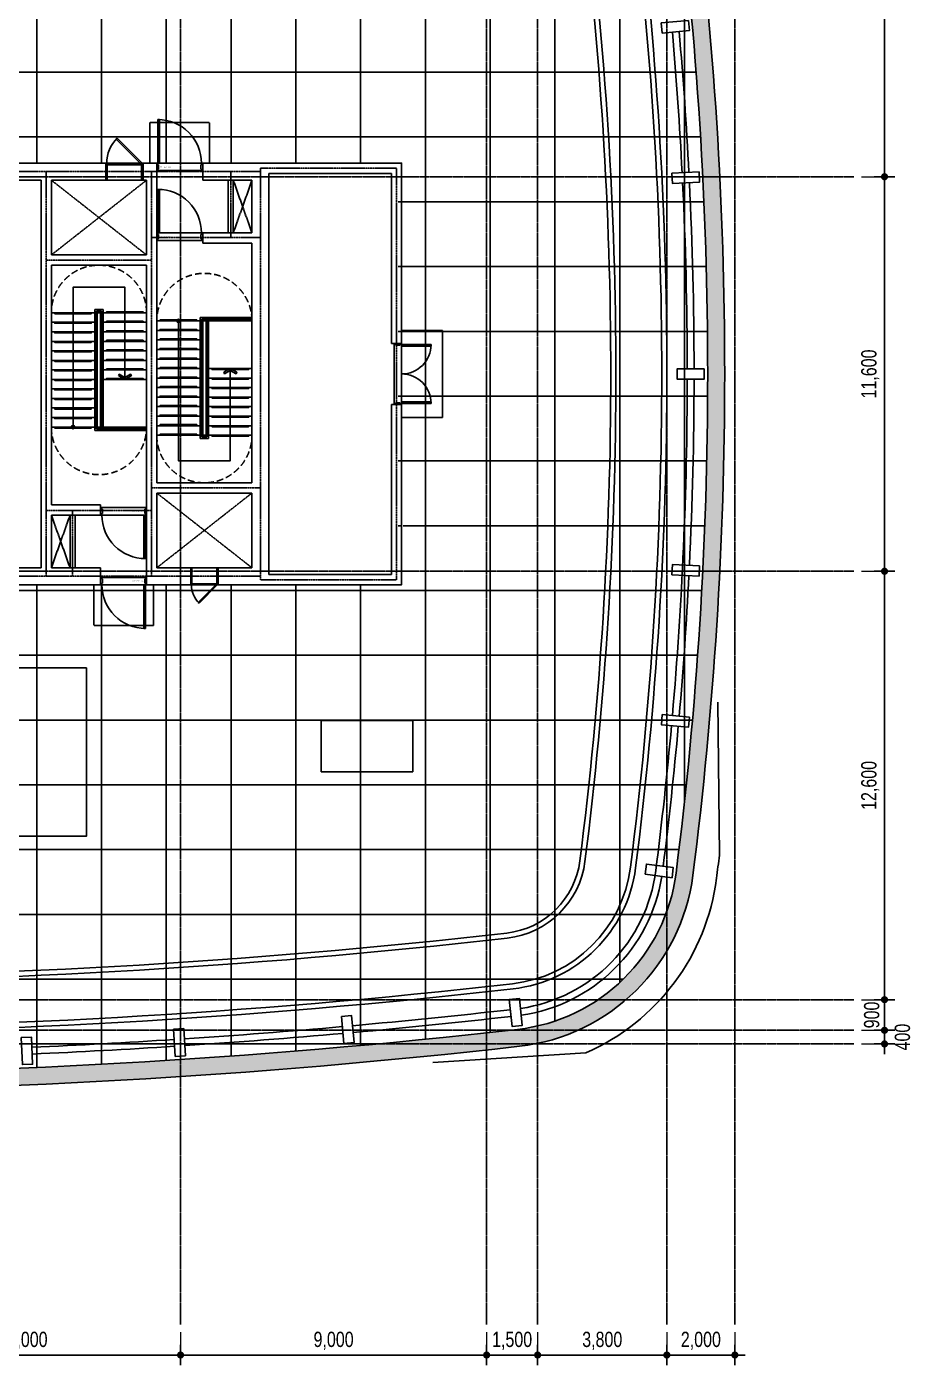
# Model space of a CAD drawing. Header units: millimetres. Extents: x -179076 to 119312, y -18667 to 180141.
# Drawn here: x -53836 to -27857, y 117841 to 157202 of the extents above; entities that cross this region are included whole.
import ezdxf
from ezdxf.enums import TextEntityAlignment as Align

# ---------------------------------------------------------------- set-up
doc = ezdxf.new("R2010")
doc.units = ezdxf.units.MM
for name, pattern in [('X-CORE_PH$0$CEN', [62, 60, -1, 0, -1]), ('X-CORE_PH$0$CENTER2', [1.125, 0.75, -0.125, 0.125, -0.125]), ('X-CORE_PH$0$DASHED', [3, 2, -1]), ('X-CORE_PH$0$HID', [1.5, 1, -0.5]), ('X-CORE_PH$0$HIDDEN', [9.525, 6.35, -3.175]), ('X-GRID_5~ROOF$0$CENTER2', [1.125, 0.75, -0.125, 0.125, -0.125])]:
    doc.linetypes.add(name, pattern=pattern)
doc.layers.get('0').update_dxf_attribs({"lineweight": 20})
doc.layers.get('Defpoints').update_dxf_attribs({"color": 151, "lineweight": 9})
for name, color, linetype in [('A-DIM1', 7, 'Continuous'), ('X-CORE_PH$0$A-CEN2', 8, 'X-CORE_PH$0$CENTER2'), ('X-CORE_PH$0$A-CON', 2, 'Continuous'), ('X-CORE_PH$0$A-DOOR', 4, 'Continuous'), ('X-CORE_PH$0$A-DOORF', 9, 'Continuous'), ('X-CORE_PH$0$A-ELE4', 8, 'Continuous'), ('X-CORE_PH$0$A-HID1', 7, 'X-CORE_PH$0$HID'), ('X-CORE_PH$0$A-HR', 6, 'Continuous'), ('X-CORE_PH$0$A-OPEN1', 1, 'X-CORE_PH$0$CEN'), ('X-CORE_PH$0$A-OPEN2', 9, 'X-CORE_PH$0$DASHED'), ('X-CORE_PH$0$A-STR', 4, 'Continuous'), ('X-CORE_PH$0$A-SYM', 7, 'Continuous'), ('X-CORE_PH$0$A-WALD', 7, 'Continuous'), ('X-EXT_PH$0$A-254', 254, 'Continuous'), ('X-EXT_PH$0$A-ELE1', 2, 'Continuous'), ('X-EXT_PH$0$A-ELE2', 3, 'Continuous'), ('X-EXT_PH$0$A-ELE3', 4, 'Continuous'), ('X-EXT_PH$0$A-ELE4', 8, 'Continuous'), ('X-EXT_PH$0$A-ELES', 252, 'Continuous'), ('X-EXT_PH$0$A-PAT', 251, 'Continuous'), ('X-EXT_PH$0$A-STL', 6, 'Continuous'), ('X-GRID_5~ROOF$0$A-CEN1', 1, 'X-GRID_5~ROOF$0$CENTER2')]:
    doc.layers.add(name, color=color, linetype=linetype)
doc.styles.add('Hrtext', font='', dxfattribs={"width": 0.8})
doc.styles.add('X-CORE_PH$0$X-PLAN$0$Standard', font='')
doc.styles.get('Hrtext').set_extended_font_data('Dotum')
doc.styles.get('X-CORE_PH$0$X-PLAN$0$Standard').set_extended_font_data('DotumChe')
doc.dimstyles.new('HEERIM(Ext)', dxfattribs={"dimtxt": 3, "dimasz": 1, "dimexe": 2, "dimexo": 1.5, "dimgap": 1, "dimtad": 1, "dimdec": 0, "dimzin": 0, "dimdsep": 46, "dimlunit": 6, "dimtxsty": 'Hrtext', "dimblk": 'dotdim1', "dimcen": 1, "dimdle": 2, "dimclrd": 256, "dimclre": 256, "dimclrt": 3, "dimadec": 0, "dimazin": 0, "dimtfac": 1, "dimtdec": 0, "dimtix": 1, "dimtmove": 2, "dimatfit": 3, "dimldrblk": 'dotdim1', "dimfxl": 2, "dimtolj": 1, "dimtzin": 0, "dimlwd": -1, "dimarcsym": 0})

# ---------------------------------------------------------------- blocks, each defined once
blk = doc.blocks.new('X-CORE_PH$0$SD-1350-220')
at = {"layer": 'X-CORE_PH$0$A-DOOR'}
for points in [[(35, 25), (80, 25), (80, 1305), (35, 1305)], [(0, -195), (35, -195), (35, -145), (50, -145), (50, -25), (35, -25), (35, 25), (0, 25)], [(1350, -195), (1315, -195), (1315, -145), (1300, -145), (1300, -25), (1315, -25), (1315, 25), (1350, 25)]]:
    blk.add_lwpolyline(points, close=True, dxfattribs=at)
at = {"layer": 'X-CORE_PH$0$A-DOORF'}
blk.add_arc((35, 25), 1280, 359.9893, 90, dxfattribs=at)
at = {"layer": 'X-CORE_PH$0$A-ELE4'}
for p, q in [((35, 25), (1315, 25)), ((35, -195), (1315, -195))]:
    blk.add_line(p, q, dxfattribs=at)
at = {"layer": 'Defpoints', "linetype": 'Continuous', "style": 'X-CORE_PH$0$X-PLAN$0$Standard', "text_generation_flag": 6}
blk.add_text('SD-1350-220', height=37.5, rotation=180, dxfattribs=at).set_placement((251, -91), align=Align.MIDDLE)
blk = doc.blocks.new('*U316')
at = {"layer": 'X-CORE_PH$0$A-DOOR', "color": 8}
for p, q in [((1067, 0), (30, 0)), ((45, -45), (1052, -45)), ((1052, -499), (45, -499))]:
    blk.add_line(p, q, dxfattribs=at)
at = {"layer": 'X-CORE_PH$0$A-DOOR'}
for points in [[(763, 733), (30, 0), (58, -28), (792, 705)], [(2, -15), (2, -15), (2, -15), (0, -15), (0, 0), (30, 0), (30, -45), (45, -45), (45, -499), (0, -499), (0, -484), (2, -484), (2, -484), (2, -484), (2, -497), (43, -497), (43, -47), (28, -47), (28, -2), (2, -2)], [(1095, -15), (1095, -15), (1095, -15), (1097, -15), (1097, 0), (1067, 0), (1067, -45), (1052, -45), (1052, -499), (1097, -499), (1097, -484), (1095, -484), (1095, -484), (1095, -484), (1095, -497), (1054, -497), (1054, -47), (1069, -47), (1069, -2), (1095, -2)]]:
    blk.add_lwpolyline(points, close=True, dxfattribs=at)
at = {"layer": 'X-CORE_PH$0$A-DOOR', "color": 8}
for points in [[(20, -497), (2, -497), (2, -2), (20, -2), (20, -3), (3, -3), (3, -495), (20, -495)], [(1077, -497), (1095, -497), (1095, -2), (1077, -2), (1077, -3), (1094, -3), (1094, -495), (1077, -495)]]:
    blk.add_lwpolyline(points, close=True, dxfattribs=at)
blk.add_arc((30, 0), 1037, 0, 45, dxfattribs=at)
blk = doc.blocks.new('*U317')
at = {"layer": 'X-CORE_PH$0$A-DOOR', "color": 8}
for p, q in [((1067, 0), (30, 0)), ((45, -45), (1052, -45)), ((1052, -684), (45, -684))]:
    blk.add_line(p, q, dxfattribs=at)
at = {"layer": 'X-CORE_PH$0$A-DOOR'}
for points in [[(763, 733), (30, 0), (58, -28), (792, 705)], [(2, -15), (2, -15), (2, -15), (0, -15), (0, 0), (30, 0), (30, -45), (45, -45), (45, -684), (0, -684), (0, -669), (2, -669), (2, -669), (2, -669), (2, -682), (43, -682), (43, -47), (28, -47), (28, -2), (2, -2)], [(1095, -15), (1095, -15), (1095, -15), (1097, -15), (1097, 0), (1067, 0), (1067, -45), (1052, -45), (1052, -684), (1097, -684), (1097, -669), (1095, -669), (1095, -669), (1095, -669), (1095, -682), (1054, -682), (1054, -47), (1069, -47), (1069, -2), (1095, -2)]]:
    blk.add_lwpolyline(points, close=True, dxfattribs=at)
at = {"layer": 'X-CORE_PH$0$A-DOOR', "color": 8}
for points in [[(20, -682), (2, -682), (2, -2), (20, -2), (20, -3), (3, -3), (3, -680), (20, -680)], [(1077, -682), (1095, -682), (1095, -2), (1077, -2), (1077, -3), (1094, -3), (1094, -680), (1077, -680)]]:
    blk.add_lwpolyline(points, close=True, dxfattribs=at)
blk.add_arc((30, 0), 1037, 0, 45, dxfattribs=at)
blk = doc.blocks.new('X-CORE_PH$0$DOOR_DOUBLE-1')
at = {"layer": 'X-CORE_PH$0$A-DOOR'}
for points in [[(-865, 220), (-820, 220), (-820, 1085), (-865, 1085)], [(865, 220), (820, 220), (820, 1085), (865, 1085)], [(-900, 0), (-865, 0), (-865, 50), (-850, 50), (-850, 170), (-865, 170), (-865, 220), (-900, 220)], [(900, 0), (865, 0), (865, 50), (850, 50), (850, 170), (865, 170), (865, 220), (900, 220)]]:
    blk.add_lwpolyline(points, close=True, dxfattribs=at)
at = {"layer": 'X-CORE_PH$0$A-DOORF'}
for centre, start, end in [((-865, 220), 359.9893, 90.0107), ((865, 220), 89.9893, 180.0107)]:
    blk.add_arc(centre, 865, start, end, dxfattribs=at)
at = {"layer": 'X-CORE_PH$0$A-ELE4'}
for p, q in [((-865, 220), (865, 220)), ((-865, 0), (865, 0))]:
    blk.add_line(p, q, dxfattribs=at)
blk = doc.blocks.new('dotdim1')
at = {"layer": 'A-DIM1'}
for p, q in [((-2, 0), (2, 0)), ((0, 2), (0, -2))]:
    blk.add_line(p, q, dxfattribs=at)
at = {"layer": 'A-DIM1', "const_width": 0.7}
blk.add_lwpolyline([(0.35, 0, 1), (-0.35, 0, 1)], format="xyb", close=True, dxfattribs=at)
blk = doc.blocks.new('*D303')
at = {"layer": 'A-DIM1', "lineweight": -2, "transparency": 16777216}
for p, q in [((57725, -25200), (58700, -25200)), ((57725, -37800), (58700, -37800))]:
    blk.add_line(p, q, dxfattribs=at)
at = {"layer": 'A-DIM1', "transparency": 16777216}
blk.add_line((58400, -37650), (58400, -25350), dxfattribs=at)
at = {"layer": 'Defpoints', "color": 0, "transparency": 16777216}
for p in [(57500, -25200), (58400, -25200), (57500, -37800)]:
    blk.add_point(p, dxfattribs=at)
at = {"layer": 'A-DIM1', "transparency": 16777216, "xscale": 150, "yscale": 150, "zscale": 150}
for p, rotation in [((58400, -25200), 90), ((58400, -37800), 270)]:
    blk.add_blockref('dotdim1', p, dxfattribs=dict(at, rotation=rotation))
at = {"layer": 'A-DIM1', "color": 3, "transparency": 16777216, "insert": (57981, -31500), "char_height": 450, "attachment_point": 5, "rotation": 90, "style": 'Hrtext'}
blk.add_mtext('\\A1;12,600', dxfattribs=at)
blk = doc.blocks.new('*D304')
at = {"layer": 'A-DIM1', "lineweight": -2, "transparency": 16777216}
for p, q in [((57725, -13600), (58700, -13600)), ((57725, -25200), (58700, -25200))]:
    blk.add_line(p, q, dxfattribs=at)
at = {"layer": 'A-DIM1', "transparency": 16777216}
blk.add_line((58400, -25050), (58400, -13750), dxfattribs=at)
at = {"layer": 'Defpoints', "color": 0, "transparency": 16777216}
for p in [(57500, -13600), (58400, -13600), (57500, -25200)]:
    blk.add_point(p, dxfattribs=at)
at = {"layer": 'A-DIM1', "transparency": 16777216, "xscale": 150, "yscale": 150, "zscale": 150}
for p, rotation in [((58400, -13600), 90), ((58400, -25200), 270)]:
    blk.add_blockref('dotdim1', p, dxfattribs=dict(at, rotation=rotation))
at = {"layer": 'A-DIM1', "color": 3, "transparency": 16777216, "insert": (57981, -19400), "char_height": 450, "attachment_point": 5, "rotation": 90, "style": 'Hrtext'}
blk.add_mtext('\\A1;11,600', dxfattribs=at)
blk = doc.blocks.new('*D305')
at = {"layer": 'A-DIM1', "lineweight": -2, "transparency": 16777216}
for p, q in [((57725, -1000), (58700, -1000)), ((57725, -13600), (58700, -13600))]:
    blk.add_line(p, q, dxfattribs=at)
at = {"layer": 'A-DIM1', "transparency": 16777216}
blk.add_line((58400, -13450), (58400, -1150), dxfattribs=at)
at = {"layer": 'Defpoints', "color": 0, "transparency": 16777216}
for p in [(57500, -1000), (58400, -1000), (57500, -13600)]:
    blk.add_point(p, dxfattribs=at)
at = {"layer": 'A-DIM1', "transparency": 16777216, "xscale": 150, "yscale": 150, "zscale": 150}
for p, rotation in [((58400, -1000), 90), ((58400, -13600), 270)]:
    blk.add_blockref('dotdim1', p, dxfattribs=dict(at, rotation=rotation))
at = {"layer": 'A-DIM1', "color": 3, "transparency": 16777216, "insert": (57981, -7300), "char_height": 450, "attachment_point": 5, "rotation": 90, "style": 'Hrtext'}
blk.add_mtext('\\A1;12,600', dxfattribs=at)
blk = doc.blocks.new('*D289')
at = {"layer": 'A-DIM1', "lineweight": -2, "transparency": 16777216}
for p, q in [((28700, -47575), (28700, -48550)), ((37700, -47575), (37700, -48550))]:
    blk.add_line(p, q, dxfattribs=at)
at = {"layer": 'A-DIM1', "transparency": 16777216}
blk.add_line((28850, -48250), (37550, -48250), dxfattribs=at)
at = {"layer": 'Defpoints', "color": 0, "transparency": 16777216}
for p in [(28700, -47350), (37700, -47350), (37700, -48250)]:
    blk.add_point(p, dxfattribs=at)
at = {"layer": 'A-DIM1', "transparency": 16777216, "xscale": 150, "yscale": 150, "zscale": 150, "rotation": 180}
blk.add_blockref('dotdim1', (28700, -48250), dxfattribs=at)
at = {"layer": 'A-DIM1', "transparency": 16777216, "xscale": 150, "yscale": 150, "zscale": 150}
blk.add_blockref('dotdim1', (37700, -48250), dxfattribs=at)
at = {"layer": 'A-DIM1', "color": 3, "transparency": 16777216, "insert": (33200, -47831), "char_height": 450, "attachment_point": 5, "style": 'Hrtext'}
blk.add_mtext('\\A1;9,000', dxfattribs=at)
blk = doc.blocks.new('*D290')
at = {"layer": 'A-DIM1', "lineweight": -2, "transparency": 16777216}
for p, q in [((37700, -47575), (37700, -48550)), ((46700, -47575), (46700, -48550))]:
    blk.add_line(p, q, dxfattribs=at)
at = {"layer": 'A-DIM1', "transparency": 16777216}
blk.add_line((37850, -48250), (46550, -48250), dxfattribs=at)
at = {"layer": 'Defpoints', "color": 0, "transparency": 16777216}
for p in [(37700, -47350), (46700, -47350), (46700, -48250)]:
    blk.add_point(p, dxfattribs=at)
at = {"layer": 'A-DIM1', "transparency": 16777216, "xscale": 150, "yscale": 150, "zscale": 150, "rotation": 180}
blk.add_blockref('dotdim1', (37700, -48250), dxfattribs=at)
at = {"layer": 'A-DIM1', "transparency": 16777216, "xscale": 150, "yscale": 150, "zscale": 150}
blk.add_blockref('dotdim1', (46700, -48250), dxfattribs=at)
at = {"layer": 'A-DIM1', "color": 3, "transparency": 16777216, "insert": (42200, -47831), "char_height": 450, "attachment_point": 5, "style": 'Hrtext'}
blk.add_mtext('\\A1;9,000', dxfattribs=at)
blk = doc.blocks.new('*D291')
at = {"layer": 'A-DIM1', "lineweight": -2, "transparency": 16777216}
for p, q in [((46700, -47575), (46700, -48550)), ((48200, -47575), (48200, -48550))]:
    blk.add_line(p, q, dxfattribs=at)
at = {"layer": 'A-DIM1', "transparency": 16777216}
for p, q in [((46550, -48250), (46400, -48250)), ((46700, -48250), (48200, -48250)), ((48350, -48250), (48500, -48250))]:
    blk.add_line(p, q, dxfattribs=at)
at = {"layer": 'Defpoints', "color": 0, "transparency": 16777216}
for p in [(46700, -47350), (48200, -47350), (48200, -48250)]:
    blk.add_point(p, dxfattribs=at)
at = {"layer": 'A-DIM1', "transparency": 16777216, "xscale": 150, "yscale": 150, "zscale": 150}
blk.add_blockref('dotdim1', (46700, -48250), dxfattribs=at)
at = {"layer": 'A-DIM1', "transparency": 16777216, "xscale": 150, "yscale": 150, "zscale": 150, "rotation": 180}
blk.add_blockref('dotdim1', (48200, -48250), dxfattribs=at)
at = {"layer": 'A-DIM1', "color": 3, "transparency": 16777216, "insert": (47450, -47831), "char_height": 450, "attachment_point": 5, "style": 'Hrtext'}
blk.add_mtext('\\A1;1,500', dxfattribs=at)
blk = doc.blocks.new('*D292')
at = {"layer": 'A-DIM1', "lineweight": -2, "transparency": 16777216}
for p, q in [((48200, -47575), (48200, -48550)), ((52000, -47575), (52000, -48550))]:
    blk.add_line(p, q, dxfattribs=at)
at = {"layer": 'A-DIM1', "transparency": 16777216}
blk.add_line((48350, -48250), (51850, -48250), dxfattribs=at)
at = {"layer": 'Defpoints', "color": 0, "transparency": 16777216}
for p in [(48200, -47350), (52000, -47350), (52000, -48250)]:
    blk.add_point(p, dxfattribs=at)
at = {"layer": 'A-DIM1', "transparency": 16777216, "xscale": 150, "yscale": 150, "zscale": 150, "rotation": 180}
blk.add_blockref('dotdim1', (48200, -48250), dxfattribs=at)
at = {"layer": 'A-DIM1', "transparency": 16777216, "xscale": 150, "yscale": 150, "zscale": 150}
blk.add_blockref('dotdim1', (52000, -48250), dxfattribs=at)
at = {"layer": 'A-DIM1', "color": 3, "transparency": 16777216, "insert": (50100, -47831), "char_height": 450, "attachment_point": 5, "style": 'Hrtext'}
blk.add_mtext('\\A1;3,800', dxfattribs=at)
blk = doc.blocks.new('*D293')
at = {"layer": 'A-DIM1', "lineweight": -2, "transparency": 16777216}
for p, q in [((52000, -47575), (52000, -48550)), ((54000, -47575), (54000, -48550))]:
    blk.add_line(p, q, dxfattribs=at)
at = {"layer": 'A-DIM1', "transparency": 16777216}
blk.add_line((52150, -48250), (53850, -48250), dxfattribs=at)
at = {"layer": 'Defpoints', "color": 0, "transparency": 16777216}
for p in [(52000, -47350), (54000, -47350), (54000, -48250)]:
    blk.add_point(p, dxfattribs=at)
at = {"layer": 'A-DIM1', "transparency": 16777216, "xscale": 150, "yscale": 150, "zscale": 150, "rotation": 180}
blk.add_blockref('dotdim1', (52000, -48250), dxfattribs=at)
at = {"layer": 'A-DIM1', "transparency": 16777216, "xscale": 150, "yscale": 150, "zscale": 150}
blk.add_blockref('dotdim1', (54000, -48250), dxfattribs=at)
at = {"layer": 'A-DIM1', "color": 3, "transparency": 16777216, "insert": (53000, -47831), "char_height": 450, "attachment_point": 5, "style": 'Hrtext'}
blk.add_mtext('\\A1;2,000', dxfattribs=at)
blk = doc.blocks.new('*D297')
at = {"layer": 'A-DIM1', "transparency": 16777216}
for p, q in [((58400, -38550), (58400, -38400)), ((58400, -39100), (58400, -38700)), ((58400, -39250), (58400, -39400))]:
    blk.add_line(p, q, dxfattribs=at)
at = {"layer": 'A-DIM1', "lineweight": -2, "transparency": 16777216}
for p, q in [((57725, -38700), (58700, -38700)), ((57725, -39100), (58700, -39100))]:
    blk.add_line(p, q, dxfattribs=at)
at = {"layer": 'Defpoints', "color": 0, "transparency": 16777216}
for p in [(57500, -38700), (58400, -38700), (57500, -39100)]:
    blk.add_point(p, dxfattribs=at)
at = {"layer": 'A-DIM1', "transparency": 16777216, "xscale": 150, "yscale": 150, "zscale": 150}
for p, rotation in [((58400, -38700), 270), ((58400, -39100), 90)]:
    blk.add_blockref('dotdim1', p, dxfattribs=dict(at, rotation=rotation))
at = {"layer": 'A-DIM1', "color": 3, "transparency": 16777216, "insert": (58928, -38900), "char_height": 450, "attachment_point": 5, "rotation": 90, "style": 'Hrtext'}
blk.add_mtext('\\A1;400', dxfattribs=at)
blk = doc.blocks.new('*D300')
at = {"layer": 'A-DIM1', "transparency": 16777216}
for p, q in [((58400, -37650), (58400, -37500)), ((58400, -38700), (58400, -37800)), ((58400, -38850), (58400, -39000))]:
    blk.add_line(p, q, dxfattribs=at)
at = {"layer": 'A-DIM1', "lineweight": -2, "transparency": 16777216}
for p, q in [((57725, -37800), (58700, -37800)), ((57725, -38700), (58700, -38700))]:
    blk.add_line(p, q, dxfattribs=at)
at = {"layer": 'Defpoints', "color": 0, "transparency": 16777216}
for p in [(57500, -37800), (58400, -37800), (57500, -38700)]:
    blk.add_point(p, dxfattribs=at)
at = {"layer": 'A-DIM1', "transparency": 16777216, "xscale": 150, "yscale": 150, "zscale": 150}
for p, rotation in [((58400, -37800), 270), ((58400, -38700), 90)]:
    blk.add_blockref('dotdim1', p, dxfattribs=dict(at, rotation=rotation))
at = {"layer": 'A-DIM1', "color": 3, "transparency": 16777216, "insert": (58025, -38250), "char_height": 450, "attachment_point": 5, "rotation": 90, "style": 'Hrtext'}
blk.add_mtext('\\A1;900', dxfattribs=at)
blk = doc.blocks.new('Grid_Office')
at = {"layer": 'A-DIM1'}
for base, p1, p2, picture, middle in [((58400, -1000), (57500, -13600), (57500, -1000), '*D305', (57981.3, -7300)), ((58400, -13600), (57500, -25200), (57500, -13600), '*D304', (57981.3, -19400)), ((58400, -25200), (57500, -37800), (57500, -25200), '*D303', (57981.3, -31500)), ((58400, -37800), (57500, -38700), (57500, -37800), '*D300', (58024.7, -38250))]:
    dim = blk.add_linear_dim(base=base, p1=p1, p2=p2, angle=90, dimstyle='HEERIM(Ext)', override={"dimscale": 150}, dxfattribs=at)
    dim.commit()
    dim.dimension.update_dxf_attribs({"geometry": picture, "text_midpoint": middle})
dim = blk.add_linear_dim(base=(58400, -38700), p1=(57500, -39100), p2=(57500, -38700), angle=90, dimstyle='HEERIM(Ext)', override={"dimscale": 150}, dxfattribs=at)
dim.commit()
dim.dimension.update_dxf_attribs({"geometry": '*D297', "text_midpoint": (58928.1, -38900), "dimtype": 128})
for base, p1, p2, picture, middle in [((37700, -48250), (28700, -47350), (37700, -47350), '*D289', (33200, -47831.3)), ((46700, -48250), (37700, -47350), (46700, -47350), '*D290', (42200, -47831.3)), ((48200, -48250), (46700, -47350), (48200, -47350), '*D291', (47450, -47831.3)), ((52000, -48250), (48200, -47350), (52000, -47350), '*D292', (50100, -47831.3)), ((54000, -48250), (52000, -47350), (54000, -47350), '*D293', (53000, -47831.3))]:
    dim = blk.add_linear_dim(base=base, p1=p1, p2=p2, dimstyle='HEERIM(Ext)', override={"dimscale": 150}, dxfattribs=at)
    dim.commit()
    dim.dimension.update_dxf_attribs({"geometry": picture, "text_midpoint": middle})

msp = doc.modelspace()

# ---------------------------------------------------------------- hatches: boundary and pattern name
at = {"layer": 'X-EXT_PH$0$A-254'}
h = msp.add_hatch(color=256, dxfattribs=at)
h.dxf.hatch_style = 1
edge = h.paths.add_edge_path(flags=16)
edge.add_arc((-150113.3, 146990.8), 116300, 0, 7.249805)
edge.add_arc((-40000.7, 160998.5), 5300, 7.24981, 83.51554)
edge.add_arc((-62813.3, -39709.2), 207300, 83.515545, 96.484455)
edge.add_arc((-85625.9, 160998.5), 5300, 96.48446, 172.75019)
edge.add_arc((24486.7, 146990.8), 116300, 172.750195, 180)
edge.add_arc((24486.7, 146990.8), 116300, 180, 187.249805)
edge.add_arc((-85625.9, 132983.1), 5300, 187.24981, 263.51554)
edge.add_arc((-62813.3, 333690.8), 207300, 263.515545, 276.484455)
edge.add_arc((-40000.7, 132983.1), 5300, 276.48446, 352.75019)
edge.add_arc((-150113.3, 146990.8), 116300, 352.750195, 360)
edge = h.paths.add_edge_path()
edge.add_arc((-150113.3, 146990.8), 116800, 0, 7.249805)
edge.add_arc((-40000.7, 160998.5), 5800, 7.24981, 83.51554)
edge.add_arc((-62813.3, -39709.2), 207800, 83.515545, 96.484455)
edge.add_arc((-85625.9, 160998.5), 5800, 96.48446, 172.75019)
edge.add_arc((24486.7, 146990.8), 116800, 172.750195, 180)
edge.add_arc((24486.7, 146990.8), 116800, 180, 187.249805)
edge.add_arc((-85625.9, 132983.1), 5800, 187.24981, 263.51554)
edge.add_arc((-62813.3, 333690.8), 207800, 263.515545, 276.484455)
edge.add_arc((-40000.7, 132983.1), 5800, 276.48446, 352.75019)
edge.add_arc((-150113.3, 146990.8), 116800, 352.750195, 360)
at = {"layer": 'X-EXT_PH$0$A-PAT'}
h = msp.add_hatch(dxfattribs=at)
h.set_pattern_fill('NET', color=256, scale=600)
h.set_pattern_definition([(0, (-165939.6, 60614), (0, 1905), []), (90, (-165939.6, 60614), (-1905, 1e-13), [])])
h.paths.add_polyline_path([(-81613.3, 153190.8), (-42913.3, 153190.8), (-42913.3, 140790.8), (-81613.3, 140790.8)], flags=16)
h.paths.add_polyline_path([(-42863.3, 145590.8), (-42763.3, 140790.8), (-42713.3, 140790.8)], flags=16)
edge = h.paths.add_edge_path()
edge.add_arc((-40000.7, 160998.5), 5300, 7.24981, 83.51554)
edge.add_arc((-62813.3, -39709.2), 207300, 83.515545, 96.484455)
edge.add_arc((-85625.9, 160998.5), 5300, 96.48446, 172.75019)
edge.add_arc((24486.7, 146990.8), 116300, 172.750195, 187.249805)
edge.add_arc((-85625.9, 132983.1), 5300, 187.24981, 263.51554)
edge.add_arc((-62813.3, 333690.8), 207300, 263.515545, 276.484455)
edge.add_arc((-40000.7, 132983.1), 5300, 276.48446, 352.75019)
edge.add_arc((-150113.3, 146990.8), 116300, 352.750195, 367.249805)

# ---------------------------------------------------------------- linework, layer by layer
at = {"layer": 'X-CORE_PH$0$A-CEN2'}
for p, q in [((-46963.3, 152940.8), (-81463.3, 152940.8)), ((-53263.3, 141040.8), (-53263.3, 152940.8)), ((-50163.3, 141040.8), (-50163.3, 152940.8)), ((-47838.3, 152940.8), (-47838.3, 151000.7)), ((-46963.3, 153040.8), (-46963.3, 140940.8)), ((-42963.3, 153040.8), (-46963.3, 153040.8)), ((-42963.3, 140940.8), (-42963.3, 153040.8)), ((-46963.3, 151000.7), (-50163.3, 151000.7)), ((-53263.3, 150340.8), (-50163.3, 150340.8)), ((-50163.3, 143640.8), (-46963.3, 143640.8)), ((-53263.3, 142980.8), (-50163.3, 142980.8)), ((-52488.3, 141040.8), (-52488.3, 142980.8)), ((-81463.3, 141040.8), (-46963.3, 141040.8)), ((-46963.3, 140940.8), (-42963.3, 140940.8))]:
    msp.add_line(p, q, dxfattribs=at)
at = {"layer": 'X-CORE_PH$0$A-CON', "ltscale": 10}
for p, q in [((-57213.3, 153190.8), (-51515.7, 153190.8)), ((-51515.7, 152690.8), (-51515.7, 153190.8)), ((-50413.3, 153190.8), (-50013.3, 153190.8)), ((-50413.3, 152690.8), (-50413.3, 153190.8)), ((-50013.3, 143790.8), (-50013.3, 153190.8)), ((-48663.3, 153190.8), (-46713.3, 153190.8)), ((-48663.3, 152690.8), (-48663.3, 153190.8)), ((-46713.3, 153190.8), (-42813.3, 153190.8)), ((-42813.3, 147890.8), (-42813.3, 153190.8)), ((-46713.3, 152890.8), (-46713.3, 141090.8)), ((-43113.3, 152890.8), (-46713.3, 152890.8)), ((-43113.3, 147890.8), (-43113.3, 152890.8)), ((-53413.3, 152690.8), (-56113.3, 152690.8)), ((-53413.3, 141290.8), (-53413.3, 152690.8)), ((-51515.7, 152690.8), (-53113.3, 152690.8)), ((-53113.3, 152690.8), (-53113.3, 150490.8)), ((-50313.3, 152690.8), (-50413.3, 152690.8)), ((-50313.3, 150490.8), (-50313.3, 152690.8)), ((-48663.3, 152690.8), (-47213.3, 152690.8)), ((-47213.3, 152690.8), (-47213.3, 151140.8)), ((-47213.3, 151140.8), (-48663.3, 151140.8)), ((-48663.3, 150840.8), (-48663.3, 151140.8)), ((-48663.3, 150840.8), (-48663.3, 151140.8)), ((-47213.3, 150840.8), (-48663.3, 150840.8)), ((-47213.3, 150840.8), (-47213.3, 143790.8)), ((-53113.3, 150490.8), (-50313.3, 150490.8)), ((-53113.3, 150190.8), (-53113.3, 143140.8)), ((-53113.3, 150190.8), (-50313.3, 150190.8)), ((-50313.3, 140790.8), (-50313.3, 150190.8)), ((-43113.3, 147890.8), (-42813.3, 147890.8)), ((-43113.3, 141090.8), (-43113.3, 146090.8)), ((-43113.3, 146090.8), (-42813.3, 146090.8)), ((-42813.3, 140790.8), (-42813.3, 146090.8)), ((-50013.3, 143790.8), (-47213.3, 143790.8)), ((-50013.3, 141290.8), (-50013.3, 143490.8)), ((-50013.3, 143490.8), (-47213.3, 143490.8)), ((-47213.3, 143490.8), (-47213.3, 141290.8)), ((-53113.3, 143140.8), (-51663.3, 143140.8)), ((-51663.3, 143140.8), (-51663.3, 142840.8)), ((-51663.3, 143140.8), (-51663.3, 142840.8)), ((-53113.3, 142840.8), (-53113.3, 141290.8)), ((-53113.3, 142840.8), (-51663.3, 142840.8)), ((-56113.3, 141290.8), (-53413.3, 141290.8)), ((-53113.3, 141290.8), (-51663.3, 141290.8)), ((-51663.3, 141290.8), (-51663.3, 140790.8)), ((-50013.3, 141290.8), (-49014.5, 141290.8)), ((-49014.5, 141290.8), (-49014.5, 140790.8)), ((-48212.2, 141290.8), (-47213.3, 141290.8)), ((-48212.2, 141290.8), (-48212.2, 140790.8)), ((-46713.3, 141090.8), (-43113.3, 141090.8)), ((-51663.3, 140790.8), (-73313.3, 140790.8)), ((-49014.5, 140790.8), (-50313.3, 140790.8)), ((-46713.3, 140790.8), (-48212.2, 140790.8)), ((-46713.3, 140790.8), (-42813.3, 140790.8))]:
    msp.add_line(p, q, dxfattribs=at)
at = {"layer": 'X-CORE_PH$0$A-ELE4'}
for points in [[(-51938.3, 148790.8), (-51938.3, 148760.8), (-53013.3, 148760.8), (-53013.3, 148790.8)], [(-51488.3, 148790.8), (-51488.3, 148820.8), (-50413.3, 148820.8), (-50413.3, 148790.8)], [(-51938.3, 148510.8), (-51938.3, 148480.8), (-53013.3, 148480.8), (-53013.3, 148510.8)], [(-51488.3, 148510.8), (-51488.3, 148540.8), (-50413.3, 148540.8), (-50413.3, 148510.8)], [(-48838.3, 148550.8), (-48838.3, 148580.8), (-49913.3, 148580.8), (-49913.3, 148550.8)], [(-51938.3, 148230.8), (-51938.3, 148200.8), (-53013.3, 148200.8), (-53013.3, 148230.8)], [(-51488.3, 148230.8), (-51488.3, 148260.8), (-50413.3, 148260.8), (-50413.3, 148230.8)], [(-48838.3, 148270.8), (-48838.3, 148300.8), (-49913.3, 148300.8), (-49913.3, 148270.8)], [(-48838.3, 147990.8), (-48838.3, 148020.8), (-49913.3, 148020.8), (-49913.3, 147990.8)], [(-51938.3, 147950.8), (-51938.3, 147920.8), (-53013.3, 147920.8), (-53013.3, 147950.8)], [(-51938.3, 147670.8), (-51938.3, 147640.8), (-53013.3, 147640.8), (-53013.3, 147670.8)], [(-51488.3, 147950.8), (-51488.3, 147980.8), (-50413.3, 147980.8), (-50413.3, 147950.8)], [(-51488.3, 147670.8), (-51488.3, 147700.8), (-50413.3, 147700.8), (-50413.3, 147670.8)], [(-48838.3, 147710.8), (-48838.3, 147740.8), (-49913.3, 147740.8), (-49913.3, 147710.8)], [(-51938.3, 147390.8), (-51938.3, 147360.8), (-53013.3, 147360.8), (-53013.3, 147390.8)], [(-51488.3, 147390.8), (-51488.3, 147420.8), (-50413.3, 147420.8), (-50413.3, 147390.8)], [(-48838.3, 147430.8), (-48838.3, 147460.8), (-49913.3, 147460.8), (-49913.3, 147430.8)], [(-51938.3, 147110.8), (-51938.3, 147080.8), (-53013.3, 147080.8), (-53013.3, 147110.8)], [(-51938.3, 146830.8), (-51938.3, 146800.8), (-53013.3, 146800.8), (-53013.3, 146830.8)], [(-51488.3, 147110.8), (-51488.3, 147140.8), (-50413.3, 147140.8), (-50413.3, 147110.8)], [(-51488.3, 146830.8), (-51488.3, 146860.8), (-50413.3, 146860.8), (-50413.3, 146830.8)], [(-48838.3, 147150.8), (-48838.3, 147180.8), (-49913.3, 147180.8), (-49913.3, 147150.8)], [(-48838.3, 146870.8), (-48838.3, 146900.8), (-49913.3, 146900.8), (-49913.3, 146870.8)], [(-48388.3, 147150.8), (-48388.3, 147120.8), (-47313.3, 147120.8), (-47313.3, 147150.8)], [(-48388.3, 146870.8), (-48388.3, 146840.8), (-47313.3, 146840.8), (-47313.3, 146870.8)], [(-51938.3, 146550.8), (-51938.3, 146520.8), (-53013.3, 146520.8), (-53013.3, 146550.8)], [(-48838.3, 146590.8), (-48838.3, 146620.8), (-49913.3, 146620.8), (-49913.3, 146590.8)], [(-48388.3, 146590.8), (-48388.3, 146560.8), (-47313.3, 146560.8), (-47313.3, 146590.8)], [(-51938.3, 146270.8), (-51938.3, 146240.8), (-53013.3, 146240.8), (-53013.3, 146270.8)], [(-48838.3, 146310.8), (-48838.3, 146340.8), (-49913.3, 146340.8), (-49913.3, 146310.8)], [(-48838.3, 146030.8), (-48838.3, 146060.8), (-49913.3, 146060.8), (-49913.3, 146030.8)], [(-48388.3, 146310.8), (-48388.3, 146280.8), (-47313.3, 146280.8), (-47313.3, 146310.8)], [(-48388.3, 146030.8), (-48388.3, 146000.8), (-47313.3, 146000.8), (-47313.3, 146030.8)], [(-51938.3, 145990.8), (-51938.3, 145960.8), (-53013.3, 145960.8), (-53013.3, 145990.8)], [(-51938.3, 145710.8), (-51938.3, 145680.8), (-53013.3, 145680.8), (-53013.3, 145710.8)], [(-48838.3, 145750.8), (-48838.3, 145780.8), (-49913.3, 145780.8), (-49913.3, 145750.8)], [(-48388.3, 145750.8), (-48388.3, 145720.8), (-47313.3, 145720.8), (-47313.3, 145750.8)], [(-51938.3, 145430.8), (-51938.3, 145400.8), (-53013.3, 145400.8), (-53013.3, 145430.8)], [(-48838.3, 145470.8), (-48838.3, 145500.8), (-49913.3, 145500.8), (-49913.3, 145470.8)], [(-48388.3, 145470.8), (-48388.3, 145440.8), (-47313.3, 145440.8), (-47313.3, 145470.8)], [(-48838.3, 145190.8), (-48838.3, 145220.8), (-49913.3, 145220.8), (-49913.3, 145190.8)], [(-48388.3, 145190.8), (-48388.3, 145160.8), (-47313.3, 145160.8), (-47313.3, 145190.8)]]:
    msp.add_lwpolyline(points, dxfattribs=at)
at = {"layer": 'X-CORE_PH$0$A-HID1'}
for points in [[(-48463.3, 153190.8), (-48463.3, 154390.8), (-50213.3, 154390.8), (-50213.3, 153190.8)], [(-50113.3, 140790.8), (-50113.3, 139590.8), (-51863.3, 139590.8), (-51863.3, 140790.8)]]:
    msp.add_lwpolyline(points, dxfattribs=at)
at = {"layer": 'X-CORE_PH$0$A-HID1', "ltscale": 1.5}
msp.add_lwpolyline([(-42813.3, 148265.8), (-41613.3, 148265.8), (-41613.3, 145715.8), (-42813.3, 145715.8)], dxfattribs=at)
at = {"layer": 'X-CORE_PH$0$A-HR'}
for p, q in [((-51838.3, 145330.8), (-51838.3, 148890.8)), ((-51588.3, 148890.8), (-51838.3, 148890.8)), ((-51788.3, 148840.8), (-51788.3, 145380.8)), ((-51788.3, 148840.8), (-51638.3, 148840.8)), ((-51638.3, 145430.8), (-51638.3, 148840.8)), ((-51588.3, 148890.8), (-51588.3, 145430.8)), ((-48738.3, 148650.8), (-48738.3, 145090.8)), ((-48688.3, 145140.8), (-48688.3, 148600.8)), ((-48688.3, 148600.8), (-47213.3, 148600.8)), ((-48538.3, 148550.8), (-48538.3, 145140.8)), ((-48488.3, 145090.8), (-48488.3, 148550.8)), ((-51788.3, 145380.8), (-50313.3, 145380.8)), ((-48488.3, 145090.8), (-48738.3, 145090.8)), ((-48688.3, 145140.8), (-48538.3, 145140.8))]:
    msp.add_line(p, q, dxfattribs=at)
for points in [[(-47213.3, 148650.8), (-48738.3, 148650.8)], [(-50313.3, 145330.8), (-51838.3, 145330.8)]]:
    msp.add_lwpolyline(points, dxfattribs=at)
at = {"layer": 'X-CORE_PH$0$A-OPEN1'}
for p, q in [((-47213.3, 151140.8), (-47763.3, 152690.8)), ((-47763.3, 151140.8), (-47213.3, 152690.8)), ((-53113.3, 142840.8), (-52563.3, 141290.8)), ((-52563.3, 142840.8), (-53113.3, 141290.8))]:
    msp.add_line(p, q, dxfattribs=at)
at = {"layer": 'X-CORE_PH$0$A-OPEN2'}
for p, q in [((-53113.3, 150490.8), (-50313.3, 152690.8)), ((-50313.3, 150490.8), (-53113.3, 152690.8)), ((-47213.3, 143490.8), (-50013.3, 141290.8)), ((-47213.3, 141290.8), (-50013.3, 143490.8))]:
    msp.add_line(p, q, dxfattribs=at)
at = {"layer": 'X-CORE_PH$0$A-STR'}
for p, q in [((-53113.3, 148790.8), (-51838.3, 148790.8)), ((-51638.3, 148790.8), (-51788.3, 148790.8)), ((-51763.3, 148790.8), (-51763.3, 145430.8)), ((-51663.3, 145430.8), (-51663.3, 148790.8)), ((-50313.3, 148790.8), (-51588.3, 148790.8)), ((-53113.3, 148510.8), (-51838.3, 148510.8)), ((-51788.3, 148510.8), (-51763.3, 148510.8)), ((-51638.3, 148510.8), (-51663.3, 148510.8)), ((-50313.3, 148510.8), (-51588.3, 148510.8)), ((-50013.3, 148550.8), (-48738.3, 148550.8)), ((-48688.3, 148550.8), (-48663.3, 148550.8)), ((-47213.3, 148550.8), (-48663.3, 148550.8)), ((-48663.3, 145190.8), (-48663.3, 148550.8)), ((-48563.3, 148550.8), (-48563.3, 145190.8)), ((-53113.3, 148230.8), (-51838.3, 148230.8)), ((-51788.3, 148230.8), (-51763.3, 148230.8)), ((-51638.3, 148230.8), (-51663.3, 148230.8)), ((-50313.3, 148230.8), (-51588.3, 148230.8)), ((-50013.3, 148270.8), (-48738.3, 148270.8)), ((-48688.3, 148270.8), (-48663.3, 148270.8)), ((-53113.3, 147950.8), (-51838.3, 147950.8)), ((-53113.3, 147670.8), (-51838.3, 147670.8)), ((-51788.3, 147950.8), (-51763.3, 147950.8)), ((-51788.3, 147670.8), (-51763.3, 147670.8)), ((-51638.3, 147950.8), (-51663.3, 147950.8)), ((-51638.3, 147670.8), (-51663.3, 147670.8)), ((-50313.3, 147950.8), (-51588.3, 147950.8)), ((-50313.3, 147670.8), (-51588.3, 147670.8)), ((-50013.3, 147990.8), (-48738.3, 147990.8)), ((-50013.3, 147710.8), (-48738.3, 147710.8)), ((-48688.3, 147990.8), (-48663.3, 147990.8)), ((-48688.3, 147710.8), (-48663.3, 147710.8)), ((-53113.3, 147390.8), (-51838.3, 147390.8)), ((-51788.3, 147390.8), (-51763.3, 147390.8)), ((-51638.3, 147390.8), (-51663.3, 147390.8)), ((-50313.3, 147390.8), (-51588.3, 147390.8)), ((-50013.3, 147430.8), (-48738.3, 147430.8)), ((-48688.3, 147430.8), (-48663.3, 147430.8)), ((-53113.3, 147110.8), (-51838.3, 147110.8)), ((-53113.3, 146830.8), (-51838.3, 146830.8)), ((-51788.3, 147110.8), (-51763.3, 147110.8)), ((-51788.3, 146830.8), (-51763.3, 146830.8)), ((-51638.3, 147110.8), (-51663.3, 147110.8)), ((-51638.3, 146830.8), (-51663.3, 146830.8)), ((-50313.3, 147110.8), (-51588.3, 147110.8)), ((-50313.3, 146830.8), (-51588.3, 146830.8)), ((-50013.3, 147150.8), (-48738.3, 147150.8)), ((-50013.3, 146870.8), (-48738.3, 146870.8)), ((-48688.3, 147150.8), (-48663.3, 147150.8)), ((-48688.3, 146870.8), (-48663.3, 146870.8)), ((-48538.3, 147150.8), (-48563.3, 147150.8)), ((-48538.3, 146870.8), (-48563.3, 146870.8)), ((-47213.3, 147150.8), (-48488.3, 147150.8)), ((-47213.3, 146870.8), (-48488.3, 146870.8)), ((-53113.3, 146550.8), (-51838.3, 146550.8)), ((-51788.3, 146550.8), (-51763.3, 146550.8)), ((-50013.3, 146590.8), (-48738.3, 146590.8)), ((-48688.3, 146590.8), (-48663.3, 146590.8)), ((-48538.3, 146590.8), (-48563.3, 146590.8)), ((-47213.3, 146590.8), (-48488.3, 146590.8)), ((-53113.3, 146270.8), (-51838.3, 146270.8)), ((-51788.3, 146270.8), (-51763.3, 146270.8)), ((-50013.3, 146310.8), (-48738.3, 146310.8)), ((-50013.3, 146030.8), (-48738.3, 146030.8)), ((-48688.3, 146310.8), (-48663.3, 146310.8)), ((-48688.3, 146030.8), (-48663.3, 146030.8)), ((-48538.3, 146310.8), (-48563.3, 146310.8)), ((-48538.3, 146030.8), (-48563.3, 146030.8)), ((-47213.3, 146310.8), (-48488.3, 146310.8)), ((-47213.3, 146030.8), (-48488.3, 146030.8)), ((-53113.3, 145990.8), (-51838.3, 145990.8)), ((-53113.3, 145710.8), (-51838.3, 145710.8)), ((-51788.3, 145990.8), (-51763.3, 145990.8)), ((-51788.3, 145710.8), (-51763.3, 145710.8)), ((-50013.3, 145750.8), (-48738.3, 145750.8)), ((-48688.3, 145750.8), (-48663.3, 145750.8)), ((-48538.3, 145750.8), (-48563.3, 145750.8)), ((-47213.3, 145750.8), (-48488.3, 145750.8)), ((-53113.3, 145430.8), (-51838.3, 145430.8)), ((-51788.3, 145430.8), (-51763.3, 145430.8)), ((-50313.3, 145430.8), (-51763.3, 145430.8)), ((-50013.3, 145470.8), (-48738.3, 145470.8)), ((-48688.3, 145470.8), (-48663.3, 145470.8)), ((-48538.3, 145470.8), (-48563.3, 145470.8)), ((-47213.3, 145470.8), (-48488.3, 145470.8)), ((-50013.3, 145190.8), (-48738.3, 145190.8)), ((-48538.3, 145190.8), (-48688.3, 145190.8)), ((-47213.3, 145190.8), (-48488.3, 145190.8))]:
    msp.add_line(p, q, dxfattribs=at)
at = {"layer": 'X-CORE_PH$0$A-STR', "color": 8, "linetype": 'X-CORE_PH$0$HIDDEN', "ltscale": 30}
for centre, start, end in [((-51713.3, 148790.8), 0, 180), ((-48613.3, 148550.8), 0, 180), ((-51713.3, 145430.8), 180, 0), ((-48613.3, 145190.8), 180, 0)]:
    msp.add_arc(centre, 1400, start, end, dxfattribs=at)
at = {"layer": 'X-CORE_PH$0$A-SYM'}
for points in [[(-52475.8, 145430.8), (-52475.8, 149540.8), (-50950.8, 149540.8), (-50950.8, 146830.8)], [(-49375.8, 148550.8), (-49375.8, 144440.8), (-47850.8, 144440.8), (-47850.8, 147150.8)]]:
    msp.add_lwpolyline(points, dxfattribs=at)
for points in [[(-51142.8, 146941.6), (-51118.8, 146983.2), (-50950.8, 146886.2), (-50782.8, 146983.2), (-50758.8, 146941.6), (-50950.8, 146830.8)], [(-48042.8, 147039.9), (-48018.8, 146998.3), (-47850.8, 147095.3), (-47682.8, 146998.3), (-47658.8, 147039.9), (-47850.8, 147150.8)]]:
    msp.add_lwpolyline(points, close=True, dxfattribs=at)
for centre in [(-49375.8, 148550.8), (-52475.8, 145430.8)]:
    msp.add_circle(centre, 50, dxfattribs=at)
at = {"layer": 'X-CORE_PH$0$A-WALD'}
for p, q in [((-47913.3, 151140.8), (-47913.3, 152690.8)), ((-47763.3, 152690.8), (-47763.3, 151140.8)), ((-52563.3, 141290.8), (-52563.3, 142840.8)), ((-52413.3, 142840.8), (-52413.3, 141290.8))]:
    msp.add_line(p, q, dxfattribs=at)
at = {"layer": 'X-EXT_PH$0$A-ELE1'}
msp.add_lwpolyline([(-47313.3, 140790.8), (-81713.3, 140790.8), (-81713.3, 153190.8), (-47313.3, 153190.8), (-47313.3, 153190.8), (-42813.3, 153190.8), (-42813.3, 140790.8), (-47313.3, 140790.8)], dxfattribs=at)
at = {"layer": 'X-EXT_PH$0$A-ELE2'}
msp.add_lwpolyline([(-33313.3, 146990.8, 0.0316438), (-34247.1, 161730.4, 0.3456251), (-39345.7, 166761.4, 0.056648), (-86281, 166761.4, 0.3456251), (-91379.6, 161730.4, 0.0316438), (-92313.3, 146990.8, 0.0316438), (-91379.6, 132251.1, 0.3456251), (-86281, 127220.2, 0.056648), (-39345.7, 127220.2, 0.3456251), (-34247.1, 132251.1, 0.0316438)], format="xyb", close=True, dxfattribs=at)
at = {"layer": 'X-EXT_PH$0$A-ELE3', "color": 11, "true_color": 0xf27172}
for points in [[(-35013.3, 146990.8, 0.0316438), (-35933.5, 161515.9, 0.3456251), (-39537.7, 165072.2, 0.056648), (-86089, 165072.2, 0.3456251), (-89693.2, 161515.9, 0.0316438), (-90613.3, 146990.8, 0.0316438), (-89693.2, 132465.7, 0.3456251), (-86089, 128909.3, 0.056648), (-39537.7, 128909.3, 0.3456251), (-35933.5, 132465.7, 0.0316438)], [(-35163.3, 146990.8, 0.0316438), (-36082.3, 161497, 0.3456251), (-39554.7, 164923.2, 0.056648), (-86072, 164923.2, 0.3456251), (-89544.4, 161497, 0.0316438), (-90463.3, 146990.8, 0.0316438), (-89544.4, 132484.6, 0.3456251), (-86072, 129058.3, 0.056648), (-39554.7, 129058.3, 0.3456251), (-36082.3, 132484.6, 0.0316438)], [(-36513.3, 146990.8, 0.0316438), (-37421.5, 161326.6, 0.3456251), (-39707.1, 163581.8, 0.056648), (-85919.6, 163581.8, 0.3456251), (-88205.2, 161326.6, 0.0316438), (-89113.3, 146990.8, 0.0316438), (-88205.2, 132654.9, 0.3456251), (-85919.6, 130399.7, 0.056648), (-39707.1, 130399.7, 0.3456251), (-37421.5, 132654.9, 0.0316438)], [(-36663.3, 146990.8, 0.0316438), (-37570.3, 161307.7, 0.3456251), (-39724.1, 163432.8, 0.056648), (-85902.6, 163432.8, 0.3456251), (-88056.4, 161307.7, 0.0316438), (-88963.3, 146990.8, 0.0316438), (-88056.4, 132673.9, 0.3456251), (-85902.6, 130548.7, 0.056648), (-39724.1, 130548.7, 0.3456251), (-37570.3, 132673.9, 0.0316438)]]:
    msp.add_lwpolyline(points, format="xyb", close=True, dxfattribs=at)
at = {"layer": 'X-EXT_PH$0$A-ELE3', "ltscale": 3, "flags": 128}
msp.add_lwpolyline([(-41892.3, 126745.6), (-37392.3, 127029.4, 0.2637011), (-33552.7, 132162.8, 0.0014483), (-33468.8, 132838.3), (-33512.2, 137338.3)], format="xyb", dxfattribs=at)
at = {"layer": 'X-EXT_PH$0$A-ELE4', "color": 5}
msp.add_lwpolyline([(-33813.3, 146990.8, 0.0316438), (-34743.1, 161667.3, 0.3456251), (-39402.2, 166264.6, 0.056648), (-86224.5, 166264.6, 0.3456251), (-90883.6, 161667.3, 0.0316438), (-91813.3, 146990.8, 0.0316438), (-90883.6, 132314.2, 0.3456251), (-86224.5, 127717, 0.056648), (-39402.2, 127717, 0.3456251), (-34743.1, 132314.2, 0.0316438)], format="xyb", close=True, dxfattribs=at)
at = {"layer": 'X-EXT_PH$0$A-ELES'}
for points in [[(-54932.5, 138346.9), (-52082.5, 138346.9), (-52082.5, 133396.9), (-54932.5, 133396.9)], [(-42487, 135294.3), (-45177, 135294.3), (-45177, 136799.3), (-42487, 136799.3)]]:
    msp.add_lwpolyline(points, close=True, dxfattribs=at)
at = {"layer": 'X-EXT_PH$0$A-STL', "color": 3}
for points in [[(-34380.1, 157388.4), (-34352.2, 157089.7), (-35148.7, 157015.3), (-35176.6, 157314)], [(-34065.4, 152935.5), (-34050.4, 152635.8), (-34849.5, 152595.9), (-34864.4, 152895.6)], [(-33913.3, 147140.8), (-33913.3, 146840.8), (-34713.3, 146840.8), (-34713.3, 147140.8)], [(-34050.5, 141345.4), (-34065.4, 141045.8), (-34864.4, 141085.7), (-34849.5, 141385.3)], [(-34351.9, 136903.1), (-34378.4, 136604.3), (-35175.3, 136674.8), (-35148.8, 136973.6)], [(-35654.9, 132279), (-35617, 132576.6), (-34823.4, 132475.6), (-34861.2, 132178)], [(-39649.7, 128595.2), (-39351.5, 128628), (-39264, 127832.8), (-39562.2, 127800)], [(-44581.5, 128097.5), (-44282.7, 128124.2), (-44211.5, 127327.4), (-44510.3, 127300.7)], [(-49521, 127719.2), (-49221.6, 127738.7), (-49169.5, 126940.4), (-49468.9, 126920.9)], [(-54000.2, 127479), (-53700.5, 127492), (-53665.8, 126692.7), (-53965.5, 126679.7)]]:
    msp.add_lwpolyline(points, close=True, dxfattribs=at)
at = {"layer": 'X-EXT_PH$0$A-STL', "color": 5}
for points in [[(-34365.1, 152920.5, 0.0089549), (-34651.7, 157061.7, 0.0089549)], [(-34564.9, 152910.5, 0.0089517), (-34850.9, 157043.1, 0.0089517)], [(-34413.4, 147140.8, 0.011825), (-34549.9, 152610.9, 0.011825)], [(-34213.4, 147140.8, 0.0118261), (-34350.2, 152620.9, 0.0118261)], [(-34850.1, 136947.2, 0.0214083), (-34413.4, 146840.8, 0.0214083)], [(-34350.2, 141360.4, 0.0118266), (-34213.4, 146840.8, 0.0118266)], [(-34650.9, 136929.6, 0.0089331), (-34365.1, 141060.8, 0.0089331)], [(-39319, 128332.8, 0.3365875), (-35338.3, 132389.9, 0.0092562), (-34876.5, 136648.4, 0.0092562)], [(-35121.1, 132513.5, 0.0089331), (-34677.3, 136630.7, 0.0089331)], [(-39297.2, 128133.8, 0.3284947), (-35161.1, 132216.2, 0.3284947)], [(-44256, 127825.5, 0.00564), (-39616.9, 128296.5, 0.00564)], [(-44238.2, 127626.3, 0.0056395), (-39595, 128097.7, 0.0056395)], [(-49202.1, 127439.4, 0.0056378), (-44554.8, 127798.8, 0.0056378)], [(-49189.1, 127239.8, 0.0056381), (-44537, 127599.6, 0.0056381)], [(-53687.5, 127192.3, 0.0050705), (-49501.5, 127419.9, 0.0050705)], [(-53678.8, 126992.5, 0.0050709), (-49488.4, 127220.3, 0.0050709)]]:
    msp.add_lwpolyline(points, format="xyb", dxfattribs=at)
at = {"layer": 'X-GRID_5~ROOF$0$A-CEN1', "ltscale": 10}
for p, q in [((-49313.3, 175040.8), (-49313.3, 119040.8)), ((-40313.3, 175040.8), (-40313.3, 119040.8)), ((-38813.3, 175040.8), (-38813.3, 119040.8)), ((-35013.3, 175040.8), (-35013.3, 119040.8)), ((-33013.3, 175040.8), (-33013.3, 119040.8))]:
    msp.add_line(p, q, dxfattribs=at)
for points in [[(-29513.3, 152790.8), (-99513.3, 152790.8)], [(-29513.3, 141190.8), (-99513.3, 141190.8)], [(-29513.3, 128590.8), (-99513.3, 128590.8)], [(-29513.3, 127690.8), (-99513.3, 127690.8)], [(-29513.3, 127290.8), (-99513.3, 127290.8)]]:
    msp.add_lwpolyline(points, dxfattribs=at)

# ---------------------------------------------------------------- block references
for name, p in [('Grid_Office', (-87013.3, 166390.8)), ('X-CORE_PH$0$SD-1350-220', (-50013.3, 153165.8)), ('X-CORE_PH$0$SD-1350-220', (-50013.3, 151115.8))]:
    msp.add_blockref(name, p)
at = {"rotation": 180}
for p in [(-50313.3, 142865.8), (-50313.3, 140815.8)]:
    msp.add_blockref('X-CORE_PH$0$SD-1350-220', p, dxfattribs=at)
at = {"layer": 'X-CORE_PH$0$A-DOOR', "xscale": -1.002688381276786, "yscale": 1.002688381276786, "zscale": 1.002688381276786}
msp.add_blockref('*U316', (-50413.3, 153190.8), dxfattribs=at)
at = {"layer": 'X-CORE_PH$0$A-DOOR', "rotation": 270}
msp.add_blockref('X-CORE_PH$0$DOOR_DOUBLE-1', (-43033.3, 146990.8), dxfattribs=at)
at = {"layer": 'X-CORE_PH$0$A-DOOR', "xscale": 0.7313612297175551, "yscale": 0.7313612297175551, "zscale": 0.7313612297175551, "rotation": 180}
msp.add_blockref('*U317', (-48212.2, 140790.8), dxfattribs=at)

doc.saveas('drawing.dxf')
